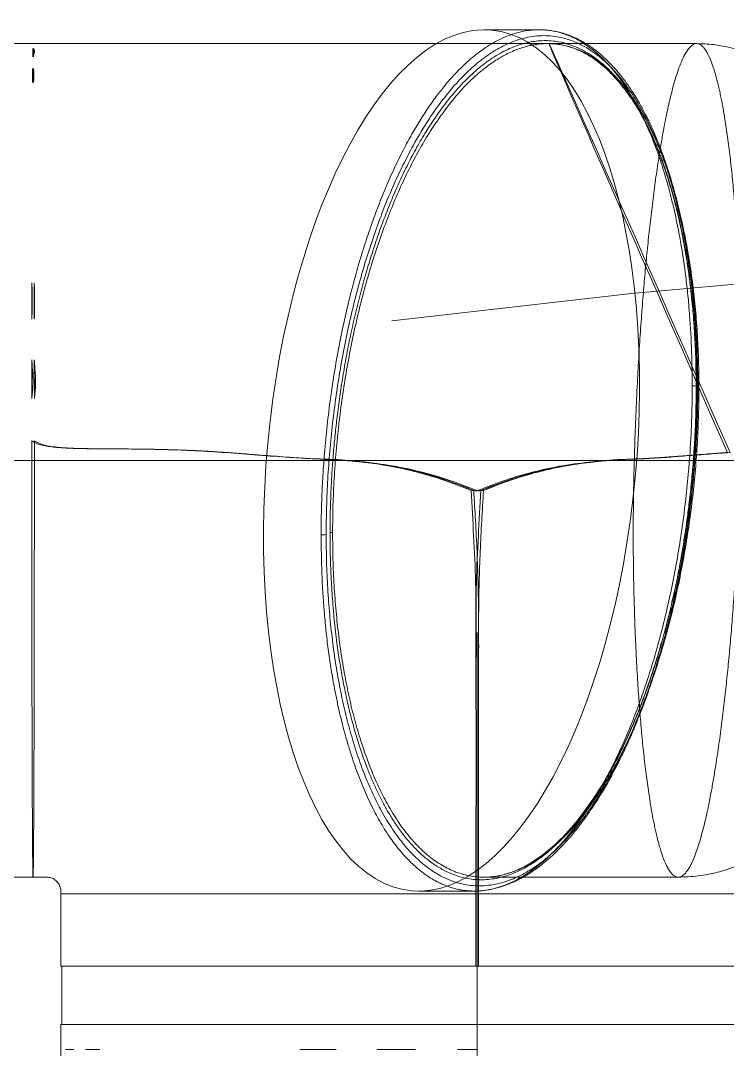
# Model space of a CAD drawing. Header units: millimetres. Extents: x 54 to 415, y 5 to 258.
# Drawn here: x 105.7 to 109.94, y 231.92 to 238.09 of the extents above; entities that cross this region are included whole.
import ezdxf

# ---------------------------------------------------------------- set-up
doc = ezdxf.new("R2010")
doc.units = ezdxf.units.MM
doc.linetypes.add('CENTERX2', pattern=[20.32, 12.7, -2.54, 2.54, -2.54])

msp = doc.modelspace()

# ---------------------------------------------------------------- linework, layer by layer
at = {"color": 7, "linetype": 'Continuous', "lineweight": 15}
for p, q in [((108.81238, 238.03773), (108.48383, 238.03773)), ((108.87194, 237.9544), (105.62504, 237.9544)), ((105.77386, 237.92577), (105.77309, 237.87582)), ((105.77699, 237.87582), (105.77622, 237.92577)), ((109.75843, 237.9544), (108.86447, 237.9544)), ((105.77238, 237.80589), (105.77173, 237.72076)), ((105.77835, 237.72076), (105.7777, 237.80586)), ((105.76795, 236.51907), (105.76766, 236.30145)), ((105.78241, 236.30145), (105.78213, 236.51907)), ((105.76743, 236.05723), (105.76729, 235.82583)), ((105.78279, 235.82583), (105.78265, 236.05723)), ((105.76721, 235.57241), (105.7672, 235.4544)), ((105.78288, 235.4544), (105.78287, 235.57241)), ((109.227, 235.4544), (109.13421, 235.44658)), ((109.13421, 235.44658), (109.13425, 235.44615)), ((108.42837, 235.27141), (108.40458, 235.2731)), ((108.44401, 235.27141), (108.42022, 235.2731)), ((108.43937, 235.27141), (108.42837, 235.27141)), ((108.46317, 235.2731), (108.43937, 235.27141)), ((108.44401, 235.27141), (108.45501, 235.27141)), ((108.45501, 235.27141), (108.47881, 235.2731)), ((105.62504, 232.9544), (105.77504, 232.9544)), ((108.48094, 232.9544), (109.64835, 232.9544)), ((105.94229, 232.8544), (105.94229, 232.42107)), ((108.09013, 232.87107), (108.42378, 232.87107)), ((108.43385, 232.8544), (108.43385, 232.42107)), ((108.44953, 232.42107), (108.44953, 232.8544)), ((105.94831, 232.42107), (105.94831, 232.07107)), ((105.94914, 232.42107), (110.93415, 232.42107)), ((105.94165, 232.07107), (105.94165, 228.82415)), ((105.94248, 232.07107), (110.94082, 232.07107)), ((105.94914, 232.07107), (110.93415, 232.07107)), ((105.97028, 231.92107), (106.02023, 231.92107)), ((106.02023, 231.92107), (105.97028, 231.92107)), ((106.09016, 231.92107), (106.17529, 231.92107)), ((106.17529, 231.92107), (106.09019, 231.92107)), ((107.37698, 231.92107), (107.5946, 231.92107)), ((107.5946, 231.92107), (107.37698, 231.92107)), ((107.83882, 231.92107), (108.07022, 231.92107)), ((108.07022, 231.92107), (107.83882, 231.92107)), ((108.32364, 231.92107), (108.44165, 231.92107)), ((108.44165, 231.92107), (108.32364, 231.92107))]:
    msp.add_line(p, q, dxfattribs=at)
at = {"color": 7, "linetype": 'CENTERX2', "lineweight": 0, "ltscale": 1.333333}
for p, q in [((100.97505, 235.4544), (111.70339, 235.4544)), ((108.44165, 234.42107), (108.44165, 224.30773))]:
    msp.add_line(p, q, dxfattribs=at)
at = {"color": 7, "linetype": 'Continuous', "lineweight": 15, "flags": 128}
for points in [[(109.7321, 235.90179), (109.74029, 235.90161), (109.74798, 235.90109), (109.75471, 235.90026), (109.76006, 235.89917), (109.7637, 235.89789), (109.76541, 235.89649), (109.76509, 235.89506), (109.76275, 235.89369)], [(109.77231, 235.88736), (109.76822, 235.88745), (109.76437, 235.88771), (109.76101, 235.88812), (109.75833, 235.88867), (109.75651, 235.88931), (109.75565, 235.89001), (109.75582, 235.89072), (109.75699, 235.89141)]]:
    msp.add_lwpolyline(points, dxfattribs=at)
at = {"color": 7, "linetype": 'CENTERX2', "lineweight": 0}
msp.add_circle((115.70831, 174.75907), 62.01667, dxfattribs=at)
at = {"color": 7, "linetype": 'Continuous', "lineweight": 15}
for centre, radius, start, end in [((107.50802, 235.10823), 0.10129, 267.760362, 285.160302), ((107.57112, 234.97083), 0.05065, 87.760362, 105.160302)]:
    msp.add_arc(centre, radius, start, end, dxfattribs=at)
msp.add_ellipse((108.28698, 235.4544), major_axis=(0.24098, 2.58128), ratio=0.4271747, dxfattribs=at)
msp.add_ellipse((109.97193, 235.4544), major_axis=(-1.1, 2.5), ratio=0.0026271, start_param=4.7301298, end_param=7.833929, dxfattribs=at)
for points, knots in [([(108.61948, 237.9987), (108.63742, 238.00534), (108.6713, 238.01788), (108.71905, 238.02916), (108.75612, 238.03474), (108.78382, 238.03701), (108.80349, 238.03777), (108.82538, 238.03775), (108.85174, 238.03641), (108.88281, 238.03273), (108.91457, 238.02668), (108.94509, 238.01868), (108.97436, 238.00897), (109.00238, 237.99773), (109.04487, 237.97781), (109.10037, 237.94469), (109.16689, 237.89213), (109.23112, 237.82863), (109.29296, 237.75378), (109.35233, 237.66698), (109.40811, 237.57021), (109.46015, 237.46349), (109.50837, 237.34681), (109.55201, 237.22245), (109.59103, 237.09083), (109.62545, 236.95235), (109.6525, 236.8209), (109.67348, 236.69869), (109.68962, 236.58714), (109.70319, 236.47345), (109.7174, 236.32309), (109.72953, 236.13356), (109.73124, 235.97894), (109.7321, 235.90179)], [0, 0, 0, 0, 0.0320716, 0.06060279, 0.08559341, 0.09866236, 0.11050168, 0.12111138, 0.13830224, 0.15841264, 0.17788116, 0.19670795, 0.21489314, 0.2324369, 0.24933942, 0.29538765, 0.33933174, 0.3811776, 0.42687187, 0.47106246, 0.51376193, 0.55825436, 0.60167348, 0.64403943, 0.68656258, 0.72837948, 0.76951614, 0.79958135, 0.82942621, 0.85906241, 0.88850187, 0.94437188, 1, 1, 1, 1]), ([(109.76553, 235.89608), (109.76522, 235.94322), (109.76464, 236.03052), (109.76026, 236.14914), (109.7549, 236.24586), (109.7492, 236.32428), (109.74335, 236.39196), (109.73649, 236.46056), (109.72814, 236.53305), (109.71846, 236.60617), (109.70845, 236.67334), (109.69792, 236.73735), (109.68133, 236.8292), (109.65665, 236.94656), (109.62237, 237.08143), (109.58473, 237.20661), (109.54267, 237.32609), (109.50405, 237.41961), (109.47231, 237.48785), (109.45163, 237.5293), (109.43279, 237.56496), (109.41307, 237.60033), (109.38977, 237.63952), (109.35835, 237.6885), (109.32048, 237.74167), (109.27655, 237.79597), (109.23591, 237.83996), (109.19811, 237.87603), (109.16573, 237.90365), (109.13656, 237.92592), (109.11044, 237.944), (109.08808, 237.95806), (109.06687, 237.97027), (109.04598, 237.98131), (109.02123, 237.99306), (108.9912, 238.00542), (108.9552, 238.01758), (108.91308, 238.02817), (108.86483, 238.03611), (108.83048, 238.03717), (108.81233, 238.03773)], [0, 0, 0, 0, 0.0385089, 0.0713115, 0.098399, 0.1197598, 0.1380159, 0.1566271, 0.1794569, 0.2019764, 0.222235, 0.2407648, 0.261363, 0.3089805, 0.3553495, 0.400152, 0.4453394, 0.4939954, 0.5168876, 0.536016, 0.5512948, 0.5678229, 0.5882124, 0.6115603, 0.6470768, 0.6806015, 0.7149813, 0.7396694, 0.7645024, 0.7854472, 0.802046, 0.8192583, 0.8318614, 0.8458886, 0.8622586, 0.8823316, 0.9061321, 0.9336714, 0.9649586, 1, 1, 1, 1]), ([(107.50406, 235.00701), (107.50431, 235.04582), (107.5048, 235.1235), (107.50849, 235.24104), (107.51433, 235.35913), (107.52364, 235.49344), (107.5376, 235.64399), (107.55759, 235.81024), (107.58231, 235.97696), (107.61191, 236.14369), (107.6465, 236.30989), (107.68238, 236.45918), (107.71829, 236.59208), (107.75315, 236.70945), (107.7908, 236.82511), (107.83193, 236.9405), (107.87684, 237.05532), (107.9258, 237.16913), (107.97735, 237.27786), (108.02075, 237.36082), (108.05448, 237.4209), (108.07846, 237.4618), (108.10318, 237.50213), (108.12863, 237.5418), (108.15483, 237.5807), (108.18176, 237.61876), (108.20849, 237.6546), (108.23514, 237.68851), (108.26183, 237.72074), (108.28965, 237.75252), (108.31861, 237.78368), (108.34871, 237.81403), (108.37995, 237.84339), (108.40843, 237.86816), (108.43862, 237.89262), (108.47237, 237.91787), (108.51546, 237.94646), (108.56522, 237.9751), (108.60067, 237.99052), (108.61948, 237.9987)], [0, 0, 0, 0, 0.0277954, 0.0556409, 0.0835475, 0.111526, 0.1508139, 0.1904606, 0.2304941, 0.2716262, 0.3134406, 0.3559633, 0.3876389, 0.4199052, 0.452771, 0.4862446, 0.52201, 0.5588278, 0.5967054, 0.6336503, 0.6494709, 0.6655901, 0.6820082, 0.6987257, 0.7157427, 0.7330596, 0.7506767, 0.7667947, 0.7834974, 0.8007849, 0.8186574, 0.8371151, 0.8561579, 0.8757862, 0.8889238, 0.9108109, 0.9366194, 0.9663492, 1, 1, 1, 1]), ([(107.53451, 235.01046), (107.535, 235.06548), (107.53597, 235.17545), (107.54349, 235.34213), (107.55542, 235.50915), (107.57209, 235.67596), (107.59336, 235.84179), (107.61918, 236.00593), (107.64938, 236.16771), (107.68387, 236.32641), (107.7225, 236.48134), (107.76507, 236.63189), (107.81144, 236.77736), (107.86476, 236.92651), (107.92559, 237.07721), (107.99446, 237.22664), (108.0673, 237.36506), (108.14376, 237.49179), (108.22331, 237.60582), (108.30546, 237.70668), (108.38977, 237.7936), (108.47561, 237.86608), (108.56257, 237.92377), (108.65729, 237.96963), (108.75931, 237.99887), (108.86753, 238.00551), (108.97366, 237.98779), (109.06987, 237.94828), (109.15598, 237.89301), (109.23233, 237.82685), (109.30506, 237.74612), (109.37379, 237.65124), (109.43448, 237.5487), (109.48766, 237.44177), (109.53388, 237.333), (109.57631, 237.21614), (109.61479, 237.09178), (109.64912, 236.96036), (109.67914, 236.82244), (109.70479, 236.6787), (109.7259, 236.52967), (109.74239, 236.37601), (109.75414, 236.21839), (109.76147, 236.05759), (109.76232, 235.94835), (109.76275, 235.89369)], [0, 0, 0, 0, 0.0199207, 0.0398142, 0.0597822, 0.0798008, 0.0998373, 0.1199912, 0.1402364, 0.1605343, 0.1809811, 0.2015442, 0.2221789, 0.2429765, 0.268086, 0.293324, 0.3187938, 0.3443464, 0.3700728, 0.3959219, 0.4218267, 0.4478783, 0.4739114, 0.500008, 0.5326141, 0.565165, 0.5976209, 0.6299272, 0.6556578, 0.681209, 0.7066787, 0.7319181, 0.7570235, 0.7778248, 0.7984595, 0.819019, 0.8394693, 0.8597673, 0.8800088, 0.9001663, 0.9202028, 0.9402178, 0.9601876, 0.9800811, 1, 1, 1, 1]), ([(107.55787, 235.01972), (107.55804, 235.05122), (107.55838, 235.11419), (107.56091, 235.20931), (107.565, 235.30687), (107.57104, 235.40887), (107.57923, 235.51513), (107.58959, 235.62338), (107.60245, 235.73594), (107.61808, 235.85247), (107.63677, 235.97256), (107.6583, 236.09383), (107.68321, 236.21819), (107.71179, 236.345), (107.74367, 236.47141), (107.77787, 236.59351), (107.81415, 236.71102), (107.85231, 236.82364), (107.8927, 236.9325), (107.93614, 237.03964), (107.98267, 237.14447), (108.03285, 237.24735), (108.08567, 237.34567), (108.14793, 237.4504), (108.21996, 237.55733), (108.30247, 237.66215), (108.38836, 237.75377), (108.47694, 237.83087), (108.56743, 237.89229), (108.65878, 237.93705), (108.75012, 237.9647), (108.84058, 237.97503), (108.92186, 237.96869), (108.99396, 237.9507), (109.05669, 237.92551), (109.11752, 237.89157), (109.17568, 237.84963), (109.23151, 237.79988), (109.28423, 237.74343), (109.33433, 237.68027), (109.37782, 237.61662), (109.41571, 237.55385), (109.44844, 237.49372), (109.47976, 237.43003), (109.50966, 237.36278), (109.54085, 237.28527), (109.57269, 237.19648), (109.60444, 237.0953), (109.63289, 236.99109), (109.65769, 236.88644), (109.67909, 236.7822), (109.69765, 236.67686), (109.71507, 236.55993), (109.73056, 236.43084), (109.74299, 236.29192), (109.75127, 236.15573), (109.75616, 236.0231), (109.75671, 235.93531), (109.75699, 235.89141)], [0, 0, 0, 0, 0.01157087, 0.02313475, 0.03471162, 0.0470733, 0.06019435, 0.07333506, 0.08652404, 0.10141296, 0.11632289, 0.13129395, 0.14723681, 0.16409679, 0.18102348, 0.19807054, 0.21461833, 0.2312007, 0.24786418, 0.26465465, 0.28259374, 0.30063262, 0.31939264, 0.33825085, 0.36424253, 0.39067686, 0.41751563, 0.44484122, 0.47235284, 0.4999979, 0.52762746, 0.55513923, 0.58248017, 0.60260935, 0.62269715, 0.64225319, 0.66175312, 0.68059444, 0.69937135, 0.71739349, 0.73534932, 0.74878324, 0.76213537, 0.77542908, 0.78868807, 0.80193619, 0.81896901, 0.83589284, 0.85276138, 0.86870391, 0.8836661, 0.89857898, 0.91348268, 0.93191375, 0.95029501, 0.96760247, 0.98379671, 1, 1, 1, 1]), ([(105.77309, 237.87582), (105.77398, 237.87967), (105.77599, 237.88828), (105.77964, 237.89912), (105.78159, 237.90919), (105.77995, 237.91792), (105.7759, 237.92313), (105.77386, 237.92577)], [0, 0, 0, 0, 0.1900261, 0.4247654, 0.5979657, 0.7969509, 1, 1, 1, 1]), ([(105.77622, 237.92577), (105.77806, 237.92358), (105.78172, 237.91925), (105.78411, 237.91188), (105.78408, 237.90429), (105.78173, 237.89546), (105.77911, 237.88619), (105.77763, 237.87894), (105.77699, 237.87582)], [0, 0, 0, 0, 0.1694947, 0.3360776, 0.5003403, 0.6437695, 0.8469728, 1, 1, 1, 1]), ([(108.67406, 237.91662), (108.6602, 237.91083), (108.63484, 237.90023), (108.60036, 237.88237), (108.56843, 237.86398), (108.53607, 237.84325), (108.50183, 237.81884), (108.46681, 237.79134), (108.42211, 237.75292), (108.36856, 237.70079), (108.30893, 237.63489), (108.27132, 237.58675), (108.25316, 237.56351)], [0, 0, 0, 0, 0.0967163, 0.176975, 0.2407754, 0.3200152, 0.4038305, 0.48162, 0.5672873, 0.7211633, 0.865399, 1, 1, 1, 1]), ([(109.09476, 237.89489), (109.08105, 237.90179), (109.05286, 237.91598), (109.0087, 237.93233), (108.96175, 237.94502), (108.91364, 237.95266), (108.86883, 237.95502), (108.82731, 237.95345), (108.79132, 237.9492), (108.75524, 237.94224), (108.71718, 237.93245), (108.68942, 237.92226), (108.67406, 237.91662)], [0, 0, 0, 0, 0.1019164, 0.209453, 0.3226124, 0.441397, 0.5536138, 0.6403665, 0.7340864, 0.8063453, 0.8928268, 1, 1, 1, 1]), ([(108.86511, 237.9544), (108.87998, 237.95397), (108.90765, 237.95318), (108.94592, 237.94759), (108.9782, 237.94045), (109.00567, 237.93223), (109.03007, 237.92333), (109.05288, 237.9137), (109.07523, 237.90297), (109.11246, 237.88289), (109.16403, 237.84888), (109.23166, 237.79116), (109.29966, 237.71762), (109.3672, 237.62662), (109.43095, 237.52139), (109.48536, 237.41225), (109.53127, 237.30355), (109.56976, 237.19828), (109.60079, 237.09978), (109.62575, 237.00991), (109.64498, 236.93322), (109.66142, 236.85979), (109.67545, 236.78961), (109.68903, 236.71605), (109.7028, 236.63183), (109.71575, 236.54006), (109.72585, 236.45527), (109.73342, 236.38045), (109.73927, 236.31357), (109.74495, 236.23634), (109.7503, 236.14107), (109.7547, 236.02365), (109.75528, 235.93705), (109.7556, 235.89021)], [0, 0, 0, 0, 0.0332119, 0.0618154, 0.0858134, 0.1052056, 0.1221588, 0.1388751, 0.155354, 0.1715953, 0.2218871, 0.2721567, 0.3292848, 0.3864337, 0.4435872, 0.5007425, 0.543436, 0.5861223, 0.6292674, 0.6561628, 0.6843102, 0.7102023, 0.7314464, 0.7553701, 0.7827062, 0.8115309, 0.8408089, 0.8598489, 0.8785045, 0.8999605, 0.9273688, 0.960718, 1, 1, 1, 1]), ([(109.70203, 232.99218), (109.69472, 232.98315), (109.68062, 232.96574), (109.66041, 232.95481), (109.64188, 232.95353), (109.62563, 232.9603), (109.61153, 232.972), (109.60207, 232.98326), (109.59613, 232.99164), (109.59327, 232.99591), (109.59049, 233.00029), (109.58781, 233.00475), (109.58522, 233.00927), (109.57577, 233.02652), (109.55998, 233.0618), (109.53868, 233.12539), (109.52276, 233.1852), (109.51156, 233.23353), (109.5045, 233.26622), (109.49769, 233.29999), (109.49113, 233.33474), (109.48481, 233.37036), (109.47508, 233.42867), (109.46244, 233.51358), (109.44765, 233.63039), (109.43428, 233.75412), (109.42233, 233.88375), (109.41178, 234.01825), (109.40206, 234.16558), (109.39348, 234.3258), (109.38641, 234.49851), (109.38138, 234.67257), (109.37839, 234.84668), (109.37743, 235.02108), (109.37858, 235.19765), (109.38177, 235.37844), (109.387, 235.56401), (109.39426, 235.75333), (109.40303, 235.93424), (109.41293, 236.10552), (109.42364, 236.26645), (109.4334, 236.39536), (109.44147, 236.49313), (109.44735, 236.56076), (109.45349, 236.62789), (109.45989, 236.69444), (109.46654, 236.76031), (109.47346, 236.82543), (109.48335, 236.91412), (109.49682, 237.02574), (109.51448, 237.15766), (109.53143, 237.27112), (109.54722, 237.36704), (109.55787, 237.42658), (109.56526, 237.46567), (109.56915, 237.48578), (109.5731, 237.50564), (109.57709, 237.52525), (109.58112, 237.54458), (109.58772, 237.57536), (109.5975, 237.61849), (109.61107, 237.67333), (109.62639, 237.7292), (109.64348, 237.78419), (109.66233, 237.83583), (109.68292, 237.88258), (109.69729, 237.90499), (109.70475, 237.91662)], [0, 0, 0, 0, 0.0225985, 0.0435568, 0.062875, 0.0805528, 0.0947526, 0.107682, 0.1108584, 0.1139477, 0.1169499, 0.1198649, 0.1226927, 0.1254333, 0.1509364, 0.1754598, 0.1990037, 0.2079868, 0.2168187, 0.2254996, 0.2340293, 0.242408, 0.2506356, 0.2735875, 0.2961409, 0.3182967, 0.340056, 0.3614199, 0.3823895, 0.4070325, 0.4311119, 0.4546302, 0.47759, 0.4999941, 0.522396, 0.5453541, 0.5688712, 0.5929498, 0.6175926, 0.6385624, 0.6599268, 0.6816869, 0.6911357, 0.7006575, 0.7102523, 0.7199204, 0.7296617, 0.7394763, 0.7493643, 0.7705972, 0.7928104, 0.8160043, 0.8318517, 0.8481268, 0.8524605, 0.8568235, 0.8612159, 0.8656376, 0.8700886, 0.8745691, 0.8873613, 0.9018625, 0.9180726, 0.9359916, 0.9556192, 0.9769554, 1, 1, 1, 1]), ([(109.64904, 232.95455), (109.68872, 232.956), (109.76731, 232.95887), (109.87906, 232.98087), (109.97803, 233.01189), (110.05991, 233.04745), (110.12467, 233.08261), (110.1742, 233.11426), (110.21466, 233.1434), (110.26617, 233.18457), (110.33255, 233.24739), (110.40772, 233.33875), (110.47373, 233.44625), (110.51587, 233.5442), (110.53966, 233.62176), (110.55185, 233.67342), (110.55959, 233.71696), (110.5636, 233.74824), (110.56564, 233.7683), (110.56666, 233.7805), (110.56781, 233.79686), (110.56872, 233.81559), (110.56941, 233.8374), (110.5699, 233.86247), (110.57027, 233.89126), (110.57063, 233.92813), (110.57098, 233.97152), (110.57134, 234.02613), (110.5717, 234.09369), (110.57207, 234.17593), (110.57239, 234.26579), (110.57265, 234.36312), (110.57283, 234.47035), (110.57286, 234.58666), (110.57268, 234.70728), (110.57251, 234.82794), (110.57241, 234.94159), (110.57243, 235.04619), (110.57261, 235.14276), (110.57292, 235.24689), (110.57313, 235.36565), (110.5733, 235.50477), (110.57338, 235.6548), (110.57338, 235.81574), (110.5733, 235.98498), (110.57314, 236.15701), (110.57291, 236.32573), (110.57262, 236.4869), (110.5723, 236.6253), (110.57196, 236.74197), (110.57163, 236.83892), (110.57126, 236.9262), (110.57084, 237.00883), (110.57024, 237.08324), (110.56936, 237.14546), (110.56833, 237.18825), (110.56692, 237.22004), (110.5659, 237.23726), (110.56415, 237.25567), (110.56204, 237.27316), (110.55876, 237.29507), (110.55383, 237.32183), (110.54686, 237.35266), (110.53847, 237.38336), (110.52972, 237.41087), (110.52034, 237.43721), (110.50817, 237.4679), (110.49045, 237.50693), (110.46654, 237.552), (110.42623, 237.61648), (110.36549, 237.69333), (110.29008, 237.76412), (110.22298, 237.81362), (110.17208, 237.84516), (110.13152, 237.86668), (110.1011, 237.88101), (110.077, 237.89143), (110.04967, 237.90228), (110.00699, 237.9173), (109.94265, 237.93512), (109.85648, 237.95087), (109.79287, 237.95308), (109.75932, 237.95425)], [0, 0, 0, 0, 0.0161587, 0.0320039, 0.0460202, 0.0580238, 0.0679008, 0.0755912, 0.0815641, 0.0878452, 0.1019366, 0.1179265, 0.1347675, 0.1515989, 0.1596213, 0.1665409, 0.1723701, 0.1769313, 0.1789235, 0.1818932, 0.185309, 0.1933723, 0.203559, 0.2158778, 0.2302218, 0.2448523, 0.2590739, 0.2728944, 0.2916073, 0.3096243, 0.3272077, 0.3452931, 0.3640154, 0.3834441, 0.4029916, 0.4208349, 0.4369031, 0.4512163, 0.4637786, 0.4755729, 0.4923806, 0.5105075, 0.530042, 0.5511192, 0.5738893, 0.59768, 0.6217625, 0.6461929, 0.6709585, 0.6897672, 0.7087944, 0.7280278, 0.7472003, 0.7710047, 0.7925408, 0.8116684, 0.8243549, 0.8355523, 0.8403643, 0.8446509, 0.8486146, 0.8525302, 0.8567118, 0.8611986, 0.864962, 0.8680458, 0.8721801, 0.8779028, 0.8852767, 0.8931575, 0.9089851, 0.9247158, 0.9341279, 0.942076, 0.94855, 0.952442, 0.9555141, 0.959047, 0.9642784, 0.9738333, 0.9861973, 1, 1, 1, 1]), ([(109.70475, 237.91662), (109.71206, 237.92565), (109.72616, 237.94306), (109.74637, 237.95399), (109.7649, 237.95527), (109.78115, 237.94851), (109.79525, 237.9368), (109.80471, 237.92554), (109.81065, 237.91717), (109.81351, 237.91289), (109.81629, 237.90851), (109.81897, 237.90405), (109.82156, 237.89953), (109.83101, 237.88228), (109.8468, 237.84701), (109.8681, 237.78341), (109.88402, 237.7236), (109.89522, 237.67527), (109.90228, 237.64258), (109.90909, 237.60881), (109.91565, 237.57406), (109.92197, 237.53844), (109.9317, 237.48013), (109.94434, 237.39522), (109.95912, 237.27842), (109.97249, 237.15468), (109.98445, 237.02505), (109.995, 236.89055), (110.00472, 236.74322), (110.0133, 236.583), (110.02037, 236.41029), (110.0254, 236.23623), (110.02839, 236.06212), (110.02935, 235.88773), (110.0282, 235.71115), (110.02501, 235.53036), (110.01978, 235.34479), (110.01252, 235.15547), (110.00375, 234.97456), (109.99385, 234.80328), (109.98314, 234.64236), (109.97338, 234.51344), (109.96531, 234.41567), (109.95943, 234.34804), (109.95329, 234.28091), (109.94689, 234.21437), (109.94024, 234.14849), (109.93332, 234.08337), (109.92343, 233.99468), (109.90996, 233.88306), (109.8923, 233.75114), (109.87535, 233.63768), (109.85956, 233.54176), (109.84891, 233.48223), (109.84152, 233.44313), (109.83763, 233.42302), (109.83368, 233.40316), (109.82969, 233.38355), (109.82565, 233.36422), (109.81905, 233.33344), (109.80928, 233.29032), (109.79571, 233.23548), (109.78038, 233.1796), (109.7633, 233.12461), (109.74445, 233.07298), (109.72386, 233.02622), (109.70949, 233.00381), (109.70203, 232.99218)], [0, 0, 0, 0, 0.0225985, 0.0435569, 0.062875, 0.0805528, 0.0947526, 0.107682, 0.1108584, 0.1139478, 0.1169499, 0.1198649, 0.1226927, 0.1254333, 0.1509364, 0.1754598, 0.1990037, 0.2079868, 0.2168187, 0.2254996, 0.2340293, 0.242408, 0.2506356, 0.2735875, 0.2961409, 0.3182967, 0.340056, 0.3614199, 0.3823895, 0.4070325, 0.4311119, 0.4546302, 0.47759, 0.4999941, 0.522396, 0.5453541, 0.5688712, 0.5929498, 0.6175926, 0.6385624, 0.6599268, 0.6816869, 0.6911357, 0.7006575, 0.7102523, 0.7199204, 0.7296617, 0.7394763, 0.7493643, 0.7705972, 0.7928104, 0.8160043, 0.8318517, 0.8481268, 0.8524605, 0.8568235, 0.8612159, 0.8656376, 0.8700886, 0.8745691, 0.8873613, 0.9018626, 0.9180727, 0.9359916, 0.9556192, 0.9769554, 1, 1, 1, 1]), ([(109.45121, 237.5016), (109.43088, 237.53715), (109.38944, 237.60965), (109.32203, 237.70149), (109.25065, 237.78057), (109.1751, 237.84699), (109.12202, 237.87864), (109.09476, 237.89489)], [0, 0, 0, 0, 0.1927024, 0.3930554, 0.5914086, 0.7902029, 1, 1, 1, 1]), ([(105.77173, 237.72076), (105.77222, 237.72852), (105.77319, 237.74404), (105.77418, 237.76474), (105.77368, 237.7856), (105.77285, 237.79848), (105.77238, 237.80589)], [0, 0, 0, 0, 0.25049843, 0.50053747, 0.71261716, 1, 1, 1, 1]), ([(105.7777, 237.80586), (105.77813, 237.80074), (105.77891, 237.79135), (105.77967, 237.77782), (105.78007, 237.76371), (105.77954, 237.74538), (105.77879, 237.72991), (105.77835, 237.72076)], [0, 0, 0, 0, 0.1997356, 0.3662205, 0.4994672, 0.7040135, 1, 1, 1, 1]), ([(108.25316, 237.56351), (108.23029, 237.53213), (108.18555, 237.47073), (108.12218, 237.36885), (108.06129, 237.2602), (108.00309, 237.14359), (107.94727, 237.01962), (107.91299, 236.93227), (107.89613, 236.88931)], [0, 0, 0, 0, 0.1755891, 0.3435394, 0.5038742, 0.6745795, 0.8399399, 1, 1, 1, 1]), ([(109.68913, 236.79665), (109.67966, 236.84163), (109.66057, 236.93234), (109.62648, 237.0609), (109.58871, 237.18277), (109.54687, 237.29696), (109.50149, 237.40429), (109.4681, 237.46891), (109.45121, 237.5016)], [0, 0, 0, 0, 0.1625308, 0.3277845, 0.49586, 0.6599298, 0.8279524, 1, 1, 1, 1]), ([(107.89613, 236.88931), (107.87919, 236.8433), (107.84572, 236.75234), (107.80019, 236.60922), (107.75821, 236.46204), (107.72029, 236.31035), (107.68605, 236.1549), (107.66684, 236.04911), (107.65732, 235.99665)], [0, 0, 0, 0, 0.1720422, 0.3400648, 0.50414, 0.6722081, 0.8374619, 1, 1, 1, 1]), ([(109.77231, 235.88736), (109.77189, 235.94079), (109.77104, 236.04781), (109.7638, 236.20545), (109.75227, 236.3598), (109.73594, 236.51012), (109.71539, 236.65663), (109.69791, 236.74982), (109.68913, 236.79665)], [0, 0, 0, 0, 0.165523, 0.3315433, 0.4981979, 0.6637894, 0.8310153, 1, 1, 1, 1]), ([(105.76766, 236.30145), (105.76817, 236.31603), (105.76911, 236.34288), (105.76998, 236.3794), (105.77034, 236.41567), (105.76948, 236.46167), (105.76853, 236.4974), (105.76795, 236.51907)], [0, 0, 0, 0, 0.1977651, 0.3641393, 0.4991444, 0.6962288, 1, 1, 1, 1]), ([(105.78213, 236.51907), (105.78268, 236.50119), (105.78376, 236.46549), (105.78495, 236.4138), (105.78427, 236.35922), (105.78309, 236.32244), (105.78241, 236.30145)], [0, 0, 0, 0, 0.25075413, 0.50086173, 0.7150975, 1, 1, 1, 1]), ([(105.76729, 235.82583), (105.76882, 235.83749), (105.77182, 235.86033), (105.77433, 235.894), (105.77525, 235.92538), (105.77437, 235.95706), (105.77208, 235.99157), (105.76949, 236.02567), (105.76802, 236.04823), (105.76743, 236.05723)], [0, 0, 0, 0, 0.1508086, 0.2954132, 0.4341295, 0.5554576, 0.7049252, 0.8822476, 1, 1, 1, 1]), ([(105.78265, 236.05723), (105.78339, 236.04624), (105.7852, 236.0194), (105.78818, 235.98112), (105.79055, 235.94148), (105.79034, 235.90476), (105.78793, 235.86586), (105.78453, 235.83939), (105.78279, 235.82583)], [0, 0, 0, 0, 0.143766, 0.3509981, 0.4986182, 0.6576933, 0.8246479, 1, 1, 1, 1]), ([(107.65732, 235.99665), (107.64848, 235.94288), (107.6309, 235.83588), (107.61017, 235.67312), (107.59367, 235.50988), (107.58196, 235.34638), (107.57455, 235.18297), (107.57358, 235.07523), (107.5731, 235.02144)], [0, 0, 0, 0, 0.1689765, 0.3362025, 0.5018021, 0.6684516, 0.8344719, 1, 1, 1, 1]), ([(109.76275, 235.89369), (109.76226, 235.83867), (109.76129, 235.7287), (109.75378, 235.56202), (109.74185, 235.395), (109.72518, 235.2282), (109.7039, 235.06237), (109.67808, 234.89822), (109.64789, 234.73644), (109.6134, 234.57774), (109.57476, 234.42281), (109.53219, 234.27226), (109.48582, 234.12679), (109.43251, 233.97765), (109.37168, 233.82694), (109.30281, 233.67751), (109.22996, 233.53909), (109.1535, 233.41236), (109.07395, 233.29833), (108.9918, 233.19747), (108.9075, 233.11055), (108.82165, 233.03807), (108.73469, 232.98038), (108.63997, 232.93452), (108.53795, 232.90528), (108.42973, 232.89864), (108.3236, 232.91636), (108.2274, 232.95587), (108.14128, 233.01114), (108.06493, 233.0773), (107.9922, 233.15803), (107.92347, 233.25291), (107.86278, 233.35545), (107.80961, 233.46238), (107.76338, 233.57115), (107.72096, 233.68801), (107.68248, 233.81237), (107.64815, 233.94379), (107.61812, 234.08171), (107.59247, 234.22545), (107.57137, 234.37448), (107.55488, 234.52814), (107.54313, 234.68576), (107.53579, 234.84656), (107.53494, 234.9558), (107.53451, 235.01046)], [0, 0, 0, 0, 0.0199207, 0.0398142, 0.0597822, 0.0798008, 0.0998373, 0.1199912, 0.1402364, 0.1605343, 0.1809811, 0.2015442, 0.2221789, 0.2429765, 0.268086, 0.293324, 0.3187938, 0.3443464, 0.3700728, 0.3959219, 0.4218267, 0.4478783, 0.4739114, 0.500008, 0.5326141, 0.565165, 0.5976209, 0.6299272, 0.6556578, 0.681209, 0.7066787, 0.7319181, 0.7570235, 0.7778248, 0.7984595, 0.819019, 0.8394693, 0.8597673, 0.8800088, 0.9001663, 0.9202028, 0.9402178, 0.9601876, 0.9800811, 1, 1, 1, 1]), ([(109.75699, 235.89141), (109.75682, 235.85991), (109.75648, 235.79694), (109.75395, 235.70181), (109.74986, 235.60426), (109.74382, 235.50226), (109.73563, 235.396), (109.72527, 235.28775), (109.71241, 235.17519), (109.69678, 235.05865), (109.67809, 234.93857), (109.65656, 234.8173), (109.63164, 234.69293), (109.60307, 234.56613), (109.57119, 234.43971), (109.53699, 234.31761), (109.50071, 234.2001), (109.46255, 234.08749), (109.42216, 233.97863), (109.37872, 233.87149), (109.33219, 233.76666), (109.28201, 233.66378), (109.22919, 233.56546), (109.16693, 233.46073), (109.0949, 233.3538), (109.01239, 233.24898), (108.9265, 233.15736), (108.83792, 233.08026), (108.74742, 233.01884), (108.65608, 232.97407), (108.56474, 232.94643), (108.47428, 232.9361), (108.393, 232.94243), (108.3209, 232.96043), (108.25817, 232.98562), (108.19734, 233.01955), (108.13918, 233.06149), (108.08335, 233.11124), (108.03063, 233.1677), (107.98053, 233.23085), (107.93704, 233.29451), (107.89915, 233.35728), (107.86642, 233.41741), (107.8351, 233.4811), (107.8052, 233.54834), (107.77401, 233.62586), (107.74217, 233.71465), (107.71042, 233.81583), (107.68197, 233.92004), (107.65717, 234.02468), (107.63577, 234.12893), (107.61721, 234.23427), (107.59979, 234.3512), (107.5843, 234.48029), (107.57186, 234.6192), (107.56359, 234.7554), (107.5587, 234.88802), (107.55815, 234.97581), (107.55787, 235.01972)], [0, 0, 0, 0, 0.0115709, 0.0231348, 0.0347116, 0.0470733, 0.0601943, 0.0733351, 0.086524, 0.101413, 0.1163229, 0.131294, 0.1472368, 0.1640968, 0.1810235, 0.1980705, 0.2146183, 0.2312007, 0.2478642, 0.2646547, 0.2825937, 0.3006326, 0.3193926, 0.3382509, 0.3642425, 0.3906769, 0.4175156, 0.4448412, 0.4723528, 0.4999979, 0.5276275, 0.5551392, 0.5824802, 0.6026094, 0.6226972, 0.6422532, 0.6617531, 0.6805944, 0.6993713, 0.7173935, 0.7353493, 0.7487832, 0.7621354, 0.7754291, 0.7886881, 0.8019362, 0.818969, 0.8358928, 0.8527614, 0.8687039, 0.8836661, 0.898579, 0.9134827, 0.9319137, 0.950295, 0.9676025, 0.9837967, 1, 1, 1, 1]), ([(108.4241, 232.87107), (108.44882, 232.8722), (108.49589, 232.87436), (108.56028, 232.88814), (108.62221, 232.90805), (108.68453, 232.93572), (108.74781, 232.97135), (108.81179, 233.01545), (108.87422, 233.0667), (108.93297, 233.12244), (108.98684, 233.18015), (109.03608, 233.23876), (109.07962, 233.29557), (109.12076, 233.3535), (109.16245, 233.4166), (109.20773, 233.4908), (109.25957, 233.58329), (109.3157, 233.69394), (109.37396, 233.82225), (109.42759, 233.95433), (109.47476, 234.08381), (109.51455, 234.20444), (109.54789, 234.31517), (109.57296, 234.40589), (109.59249, 234.4814), (109.60846, 234.54645), (109.62482, 234.61704), (109.64173, 234.6949), (109.65971, 234.78414), (109.67896, 234.88905), (109.69905, 235.01235), (109.71887, 235.15427), (109.7354, 235.29948), (109.74835, 235.44478), (109.75768, 235.58711), (109.76418, 235.73906), (109.76507, 235.84267), (109.76553, 235.89608)], [0, 0, 0, 0, 0.0361043, 0.0687681, 0.1004664, 0.1318948, 0.1643195, 0.1981028, 0.2315539, 0.2626935, 0.2920054, 0.3190119, 0.3438659, 0.3650275, 0.3891083, 0.4160769, 0.445087, 0.4831364, 0.521512, 0.55962, 0.5942662, 0.6250163, 0.6522149, 0.6765467, 0.6906777, 0.7059016, 0.7222114, 0.7395998, 0.759183, 0.7825031, 0.8095448, 0.8402906, 0.8747115, 0.9029268, 0.9332102, 0.9655671, 1, 1, 1, 1]), ([(109.7556, 235.89021), (109.75531, 235.84866), (109.75477, 235.77114), (109.75114, 235.6624), (109.74661, 235.57035), (109.74176, 235.49459), (109.73541, 235.41055), (109.72632, 235.3103), (109.71383, 235.1983), (109.70016, 235.0935), (109.68641, 234.99956), (109.67247, 234.91218), (109.65858, 234.83386), (109.64409, 234.75991), (109.62494, 234.66777), (109.59952, 234.55635), (109.56771, 234.43158), (109.53386, 234.31182), (109.49414, 234.18418), (109.4475, 234.04944), (109.39322, 233.91004), (109.332, 233.77006), (109.26352, 233.63189), (109.18754, 233.49865), (109.10864, 233.37898), (109.02736, 233.27327), (108.94879, 233.1872), (108.87374, 233.11814), (108.80272, 233.06387), (108.74338, 233.02758), (108.6963, 233.00404), (108.66162, 232.98919), (108.6247, 232.97607), (108.5964, 232.96839), (108.57949, 232.96483), (108.57596, 232.96409)], [0, 0, 0, 0, 0.0290488, 0.0542015, 0.0754538, 0.0927992, 0.1066283, 0.1336392, 0.1623114, 0.1846522, 0.2072128, 0.2288928, 0.2472673, 0.2637519, 0.2826372, 0.3150439, 0.34719, 0.3784753, 0.4096998, 0.4513249, 0.4929439, 0.5345717, 0.5845132, 0.6344532, 0.6843906, 0.7343177, 0.7842404, 0.825837, 0.867422, 0.9089761, 0.9294323, 0.9494827, 0.9694637, 0.9936418, 1, 1, 1, 1]), ([(109.7321, 235.90179), (109.73185, 235.86298), (109.73136, 235.7853), (109.72767, 235.66776), (109.72183, 235.54967), (109.71252, 235.41536), (109.69856, 235.26481), (109.67857, 235.09857), (109.65385, 234.93184), (109.62425, 234.76511), (109.58966, 234.59891), (109.55378, 234.44962), (109.51787, 234.31672), (109.48301, 234.19935), (109.44536, 234.08369), (109.40423, 233.96831), (109.35932, 233.85348), (109.31036, 233.73967), (109.25881, 233.63094), (109.21541, 233.54798), (109.18168, 233.4879), (109.1577, 233.447), (109.13298, 233.40667), (109.10753, 233.36701), (109.08133, 233.3281), (109.0544, 233.29004), (109.02767, 233.2542), (109.00102, 233.22029), (108.97433, 233.18806), (108.94651, 233.15628), (108.91755, 233.12512), (108.88745, 233.09477), (108.85621, 233.06541), (108.82773, 233.04064), (108.79754, 233.01618), (108.76379, 232.99093), (108.7207, 232.96234), (108.67094, 232.9337), (108.63549, 232.91829), (108.61668, 232.9101)], [0, 0, 0, 0, 0.0277954, 0.0556409, 0.0835475, 0.111526, 0.1508139, 0.1904606, 0.2304941, 0.2716262, 0.3134406, 0.3559633, 0.3876389, 0.4199052, 0.452771, 0.4862446, 0.52201, 0.5588278, 0.5967054, 0.6336503, 0.6494709, 0.6655901, 0.6820082, 0.6987257, 0.7157427, 0.7330596, 0.7506767, 0.7667947, 0.7834974, 0.8007849, 0.8186574, 0.8371151, 0.8561579, 0.8757862, 0.8889238, 0.9108109, 0.9366194, 0.9663492, 1, 1, 1, 1]), ([(109.68809, 234.91215), (109.69693, 234.96592), (109.71451, 235.07292), (109.73524, 235.23568), (109.75174, 235.39892), (109.76345, 235.56243), (109.77086, 235.72583), (109.77183, 235.83357), (109.77231, 235.88736)], [0, 0, 0, 0, 0.16897654, 0.33620251, 0.50180206, 0.66845162, 0.83447185, 1, 1, 1, 1]), ([(107.64019, 235.4544), (107.57709, 235.45753), (107.45392, 235.46363), (107.26596, 235.47483), (107.07816, 235.49018), (106.88827, 235.50476), (106.73768, 235.51311), (106.62417, 235.51749), (106.54583, 235.51978), (106.47283, 235.52132), (106.3998, 235.52225), (106.32135, 235.52293), (106.24437, 235.52337), (106.17878, 235.52375), (106.13062, 235.52415), (106.0847, 235.52477), (106.03952, 235.52575), (105.99561, 235.52724), (105.9552, 235.52925), (105.91613, 235.53215), (105.88365, 235.53575), (105.85751, 235.53972), (105.83824, 235.54341), (105.81573, 235.54896), (105.79115, 235.55676), (105.77464, 235.56755), (105.76721, 235.57241)], [0, 0, 0, 0, 0.1006983, 0.1965556, 0.3000705, 0.4010047, 0.5001025, 0.5404166, 0.5820535, 0.6250165, 0.6567805, 0.6984579, 0.7500492, 0.7794855, 0.8029945, 0.8268025, 0.8526842, 0.8750075, 0.8968386, 0.9171625, 0.9374359, 0.9488966, 0.9593069, 0.9686872, 0.9858903, 1, 1, 1, 1]), ([(105.78287, 235.57241), (105.78754, 235.56914), (105.79754, 235.56215), (105.81557, 235.55428), (105.85984, 235.54002), (105.93214, 235.53123), (106.03046, 235.52605), (106.12825, 235.5242), (106.23444, 235.52348), (106.33251, 235.52298), (106.41871, 235.52222), (106.49084, 235.52127), (106.5632, 235.51973), (106.64075, 235.51745), (106.71547, 235.51457), (106.78881, 235.51104), (106.86226, 235.50684), (106.92855, 235.50253), (106.98705, 235.49827), (107.04222, 235.49404), (107.10776, 235.48896), (107.17989, 235.48328), (107.25718, 235.47727), (107.33011, 235.47201), (107.40313, 235.46726), (107.45785, 235.46445), (107.49883, 235.46268), (107.52522, 235.46164), (107.55162, 235.46071), (107.57658, 235.45992), (107.5997, 235.45935), (107.62567, 235.45708), (107.6442, 235.45543), (107.65584, 235.4544)], [0, 0, 0, 0, 0.00906662, 0.01940698, 0.03119644, 0.08314466, 0.1345425, 0.18835197, 0.2389501, 0.30382031, 0.34465571, 0.37634325, 0.41879329, 0.46001069, 0.49999865, 0.53796272, 0.57704418, 0.6172459, 0.64384459, 0.67051901, 0.70544415, 0.74862006, 0.78582936, 0.82900532, 0.86516351, 0.90244815, 0.91634283, 0.93053971, 0.94453162, 0.95844828, 0.97035046, 0.98136924, 1, 1, 1, 1]), ([(107.64019, 235.4544), (107.64028, 235.45439), (107.64045, 235.45438), (107.64062, 235.45436), (107.6407, 235.45435)], [0, 0, 0, 0, 0.500014, 1, 1, 1, 1]), ([(107.6407, 235.45435), (107.6459, 235.4539), (107.6601, 235.45266), (107.6835, 235.45074), (107.70923, 235.44859), (107.72594, 235.44705), (107.73347, 235.44636)], [0, 0, 0, 0, 0.1680177, 0.4594219, 0.7563244, 1, 1, 1, 1]), ([(107.65638, 235.45435), (107.65629, 235.45436), (107.65611, 235.45438), (107.65593, 235.45439), (107.65584, 235.4544)], [0, 0, 0, 0, 0.4999851, 1, 1, 1, 1]), ([(107.74915, 235.44636), (107.73242, 235.44785), (107.70672, 235.45014), (107.67579, 235.45265), (107.6616, 235.4539), (107.65638, 235.45435)], [0, 0, 0, 0, 0.54110017, 0.83132517, 1, 1, 1, 1]), ([(108.42837, 235.27141), (108.35414, 235.29996), (108.20462, 235.35747), (107.97148, 235.41656), (107.81245, 235.43647), (107.73347, 235.44636)], [0, 0, 0, 0, 0.33172786, 0.66813012, 1, 1, 1, 1]), ([(107.73347, 235.44636), (107.76088, 235.44321), (107.81854, 235.43658), (107.90431, 235.42305), (107.99104, 235.40577), (108.1035, 235.3788), (108.24292, 235.33781), (108.35053, 235.29473), (108.40458, 235.2731)], [0, 0, 0, 0, 0.1189687, 0.250282, 0.3742966, 0.5002526, 0.7490056, 1, 1, 1, 1]), ([(107.74915, 235.44636), (107.80877, 235.43946), (107.92796, 235.42567), (108.10414, 235.38688), (108.27715, 235.33735), (108.38861, 235.2933), (108.44401, 235.27141)], [0, 0, 0, 0, 0.25020945, 0.50016788, 0.75158767, 1, 1, 1, 1]), ([(108.42022, 235.2731), (108.36619, 235.29473), (108.25862, 235.33779), (108.10998, 235.38154), (107.97772, 235.41236), (107.86347, 235.433), (107.78681, 235.44196), (107.74915, 235.44636)], [0, 0, 0, 0, 0.2509349, 0.4996492, 0.6672009, 0.8365384, 1, 1, 1, 1]), ([(109.13421, 235.44658), (109.07465, 235.4396), (108.95548, 235.42562), (108.77928, 235.3869), (108.60623, 235.33734), (108.49477, 235.2933), (108.43937, 235.27141)], [0, 0, 0, 0, 0.2500242, 0.500187, 0.751597, 1, 1, 1, 1]), ([(108.45501, 235.27141), (108.52925, 235.29996), (108.67876, 235.35747), (108.91191, 235.41656), (109.07094, 235.43647), (109.14991, 235.44636)], [0, 0, 0, 0, 0.3317283, 0.6681306, 1, 1, 1, 1]), ([(109.13425, 235.44615), (109.0572, 235.43602), (108.90325, 235.41577), (108.67815, 235.35717), (108.53456, 235.30101), (108.46317, 235.2731)], [0, 0, 0, 0, 0.3350432, 0.6694119, 1, 1, 1, 1]), ([(108.47881, 235.2731), (108.52141, 235.29041), (108.59971, 235.32224), (108.70962, 235.35802), (108.79056, 235.38081), (108.84884, 235.39536), (108.89133, 235.40512), (108.934, 235.41407), (108.98306, 235.42337), (109.03446, 235.43186), (109.08399, 235.43879), (109.12111, 235.4433), (109.14171, 235.44549), (109.14991, 235.44636)], [0, 0, 0, 0, 0.1982502, 0.3644323, 0.4981128, 0.5607915, 0.6234463, 0.6860974, 0.7487658, 0.8387683, 0.910677, 0.964438, 1, 1, 1, 1]), ([(109.13425, 235.44615), (109.16202, 235.44859), (109.21587, 235.45332), (109.29676, 235.46052), (109.37716, 235.4619), (109.45816, 235.46608), (109.53053, 235.47037), (109.59831, 235.47523), (109.66571, 235.4803), (109.74386, 235.48644), (109.82206, 235.49259), (109.88945, 235.49775), (109.92763, 235.50051), (109.94331, 235.50164)], [0, 0, 0, 0, 0.1031012, 0.1999687, 0.3002699, 0.4003905, 0.4999597, 0.5684443, 0.6517212, 0.7499848, 0.8584084, 0.9418491, 1, 1, 1, 1]), ([(109.14991, 235.44636), (109.16143, 235.44747), (109.19232, 235.45043), (109.22327, 235.45283), (109.24268, 235.45434)], [0, 0, 0, 0, 0.3726892, 1, 1, 1, 1]), ([(109.94331, 235.50164), (109.92885, 235.50061), (109.89556, 235.49824), (109.83911, 235.49392), (109.77442, 235.48886), (109.70894, 235.48368), (109.64983, 235.47913), (109.59434, 235.47496), (109.5431, 235.47133), (109.49394, 235.4682), (109.44986, 235.4657), (109.40661, 235.46358), (109.36257, 235.46177), (109.31751, 235.46024), (109.27193, 235.45882), (109.24197, 235.45587), (109.227, 235.4544)], [0, 0, 0, 0, 0.0605787, 0.1394394, 0.2365828, 0.3317056, 0.4139358, 0.4842892, 0.564201, 0.6286021, 0.6901056, 0.7487147, 0.809527, 0.8742567, 0.937146, 1, 1, 1, 1]), ([(109.24268, 235.45434), (109.24278, 235.45435), (109.24298, 235.45437), (109.24318, 235.45439), (109.24328, 235.4544)], [0, 0, 0, 0, 0.4999838, 1, 1, 1, 1]), ([(109.24328, 235.4544), (109.26402, 235.45627), (109.30829, 235.46027), (109.37465, 235.4613), (109.44157, 235.46448), (109.50796, 235.46807), (109.57176, 235.47222), (109.63392, 235.47672), (109.69776, 235.4816), (109.76502, 235.48687), (109.83353, 235.49226), (109.89752, 235.49714), (109.93878, 235.50016), (109.95899, 235.50164)], [0, 0, 0, 0, 0.0870678, 0.1858027, 0.2774271, 0.3672482, 0.4638506, 0.5448149, 0.6278933, 0.7315982, 0.8269843, 0.9152671, 1, 1, 1, 1]), ([(108.40458, 235.2731), (108.40972, 235.18279), (108.4202, 234.99876), (108.43396, 234.71885), (108.43353, 234.43335), (108.43375, 234.24182), (108.43385, 234.14607)], [0, 0, 0, 0, 0.2406819, 0.4904894, 0.7452646, 1, 1, 1, 1]), ([(108.44953, 234.14607), (108.44996, 234.27387), (108.45082, 234.52839), (108.44264, 234.90431), (108.42758, 235.15194), (108.42022, 235.2731)], [0, 0, 0, 0, 0.3399995, 0.6770637, 1, 1, 1, 1]), ([(108.46317, 235.2731), (108.45801, 235.18279), (108.4475, 234.99876), (108.43375, 234.71885), (108.43417, 234.43335), (108.43396, 234.24182), (108.43385, 234.14607)], [0, 0, 0, 0, 0.2406822, 0.4904895, 0.7452646, 1, 1, 1, 1]), ([(108.44953, 234.14607), (108.4491, 234.27387), (108.44825, 234.52839), (108.45643, 234.90431), (108.47146, 235.15194), (108.47881, 235.2731)], [0, 0, 0, 0, 0.3399995, 0.6770637, 1, 1, 1, 1]), ([(107.5731, 235.02144), (107.57352, 234.96801), (107.57437, 234.86099), (107.58161, 234.70335), (107.59314, 234.549), (107.60947, 234.39868), (107.63003, 234.25218), (107.6475, 234.15899), (107.65628, 234.11215)], [0, 0, 0, 0, 0.165523, 0.3315433, 0.4981979, 0.6637894, 0.8310153, 1, 1, 1, 1]), ([(108.61668, 232.9101), (108.59874, 232.90346), (108.56486, 232.89092), (108.51711, 232.87964), (108.48004, 232.87406), (108.45234, 232.87179), (108.43267, 232.87103), (108.41078, 232.87106), (108.38442, 232.8724), (108.35335, 232.87607), (108.32158, 232.88213), (108.29107, 232.89012), (108.2618, 232.89984), (108.23378, 232.91107), (108.19129, 232.93099), (108.13579, 232.96411), (108.06927, 233.01668), (108.00504, 233.08017), (107.9432, 233.15503), (107.88383, 233.24182), (107.82805, 233.3386), (107.77601, 233.44532), (107.72779, 233.56199), (107.68415, 233.68636), (107.64513, 233.81797), (107.61071, 233.95645), (107.58366, 234.0879), (107.56268, 234.21011), (107.54654, 234.32166), (107.53297, 234.43535), (107.51876, 234.58571), (107.50663, 234.77524), (107.50492, 234.92987), (107.50406, 235.00701)], [0, 0, 0, 0, 0.0320716, 0.0606028, 0.0855934, 0.0986624, 0.1105017, 0.1211114, 0.1383022, 0.1584126, 0.1778812, 0.1967079, 0.2148931, 0.2324369, 0.2493394, 0.2953876, 0.3393317, 0.3811776, 0.4268719, 0.4710625, 0.5137619, 0.5582544, 0.6016735, 0.6440394, 0.6865626, 0.7283795, 0.7695161, 0.7995814, 0.8294262, 0.8590624, 0.8885019, 0.9443719, 1, 1, 1, 1]), ([(109.44929, 234.01949), (109.46622, 234.06551), (109.4997, 234.15646), (109.54522, 234.29958), (109.5872, 234.44676), (109.62513, 234.59845), (109.65936, 234.7539), (109.67857, 234.85969), (109.68809, 234.91215)], [0, 0, 0, 0, 0.1720422, 0.3400648, 0.50414, 0.6722081, 0.8374619, 1, 1, 1, 1]), ([(108.43385, 234.14607), (108.43387, 234.12027), (108.4339, 234.06068), (108.43397, 233.95929), (108.43402, 233.83388), (108.43404, 233.68444), (108.43401, 233.51098), (108.43394, 233.31348), (108.43385, 233.09195), (108.43385, 232.93625), (108.43385, 232.8544)], [0, 0, 0, 0, 0.0599088, 0.1384058, 0.2354966, 0.3511869, 0.4854816, 0.6383837, 0.809892, 1, 1, 1, 1]), ([(108.44953, 232.8544), (108.44957, 232.97496), (108.44962, 233.10905), (108.44965, 233.25667), (108.44966, 233.29727), (108.44966, 233.33786), (108.44966, 233.37846), (108.44966, 233.41905), (108.44966, 233.45964), (108.44965, 233.50584), (108.44964, 233.56283), (108.44965, 233.63579), (108.44966, 233.72429), (108.44966, 233.82142), (108.44964, 233.91797), (108.4496, 234.00474), (108.44956, 234.07943), (108.44954, 234.1252), (108.44953, 234.14607)], [0, 0, 0, 0, 0.28000567, 0.3114353, 0.34286454, 0.37429323, 0.40572126, 0.43714849, 0.46857478, 0.5, 0.54445455, 0.60094007, 0.66945569, 0.75, 0.82652753, 0.89370193, 0.9515254, 1, 1, 1, 1]), ([(107.65628, 234.11215), (107.66575, 234.06717), (107.68485, 233.97646), (107.71893, 233.8479), (107.7567, 233.72603), (107.79854, 233.61184), (107.84392, 233.50451), (107.87731, 233.43989), (107.89421, 233.4072)], [0, 0, 0, 0, 0.1625308, 0.3277845, 0.49586, 0.6599298, 0.8279524, 1, 1, 1, 1]), ([(109.09225, 233.34529), (109.11512, 233.37667), (109.15986, 233.43808), (109.22323, 233.53996), (109.28412, 233.6486), (109.34232, 233.76521), (109.39815, 233.88918), (109.43242, 233.97653), (109.44929, 234.01949)], [0, 0, 0, 0, 0.1755891, 0.3435394, 0.5038742, 0.6745795, 0.8399399, 1, 1, 1, 1]), ([(107.89421, 233.4072), (107.91453, 233.37165), (107.95598, 233.29915), (108.02338, 233.20731), (108.09476, 233.12823), (108.17032, 233.06181), (108.2234, 233.03017), (108.25065, 233.01392)], [0, 0, 0, 0, 0.1927024, 0.3930554, 0.5914086, 0.7902029, 1, 1, 1, 1]), ([(108.67135, 232.99218), (108.68521, 232.99797), (108.71057, 233.00857), (108.74505, 233.02643), (108.77698, 233.04482), (108.80934, 233.06555), (108.84358, 233.08996), (108.8786, 233.11746), (108.9233, 233.15588), (108.97685, 233.20801), (109.03648, 233.27391), (109.0741, 233.32205), (109.09225, 233.34529)], [0, 0, 0, 0, 0.0967163, 0.176975, 0.2407754, 0.3200152, 0.4038305, 0.48162, 0.5672873, 0.7211633, 0.865399, 1, 1, 1, 1]), ([(108.25065, 233.01392), (108.26437, 233.00701), (108.29255, 232.99283), (108.33671, 232.97648), (108.38366, 232.96378), (108.43177, 232.95614), (108.47658, 232.95378), (108.5181, 232.95535), (108.55409, 232.9596), (108.59017, 232.96656), (108.62823, 232.97635), (108.65599, 232.98654), (108.67135, 232.99218)], [0, 0, 0, 0, 0.1019164, 0.209453, 0.3226124, 0.441397, 0.5536138, 0.6403665, 0.7340864, 0.8063453, 0.8928268, 1, 1, 1, 1]), ([(105.77504, 232.9544), (105.78709, 232.95458), (105.80775, 232.95488), (105.83451, 232.95526), (105.85832, 232.95458), (105.88267, 232.9523), (105.90674, 232.93992), (105.92534, 232.92185), (105.93815, 232.89914), (105.94169, 232.87605), (105.9421, 232.86144), (105.94227, 232.85563)], [0, 0, 0, 0, 0.1580861, 0.2709769, 0.3505762, 0.4710801, 0.5881662, 0.6978908, 0.8081104, 0.9237478, 1, 1, 1, 1]), ([(108.43385, 232.8544), (108.35224, 232.8544), (108.18879, 232.8544), (107.94602, 232.8544), (107.70819, 232.8544), (107.47748, 232.8544), (107.25603, 232.8544), (107.04589, 232.8544), (106.84937, 232.8544), (106.66823, 232.8544), (106.504, 232.8544), (106.3584, 232.8544), (106.23289, 232.8544), (106.1285, 232.8544), (106.04616, 232.8544), (105.98657, 232.8544), (105.95019, 232.8544), (105.93802, 232.8544), (105.95154, 232.8544), (105.9893, 232.8544), (106.05025, 232.8544), (106.13388, 232.8544), (106.23964, 232.8544), (106.36652, 232.8544), (106.51345, 232.8544), (106.67883, 232.8544), (106.861, 232.8544), (107.05848, 232.8544), (107.26948, 232.8544), (107.49167, 232.8544), (107.72293, 232.8544), (107.96124, 232.8544), (108.20435, 232.8544), (108.3679, 232.8544), (108.44953, 232.8544)], [0, 0, 0, 0, 0.0311936, 0.06246618, 0.09372155, 0.12485744, 0.15610077, 0.18737398, 0.21856753, 0.24972497, 0.28100447, 0.31228478, 0.34346806, 0.37474819, 0.40603998, 0.43734299, 0.4685889, 0.49987675, 0.53118155, 0.56246917, 0.59373587, 0.62504017, 0.65634571, 0.68759788, 0.71888986, 0.750191, 0.78134996, 0.81254423, 0.8438515, 0.87510021, 0.90623741, 0.93750567, 0.96880498, 1, 1, 1, 1]), ([(108.43385, 232.8544), (108.51608, 232.8544), (108.68081, 232.8544), (108.92519, 232.8544), (109.16407, 232.8544), (109.39514, 232.8544), (109.6173, 232.8544), (109.82819, 232.8544), (110.02551, 232.8544), (110.20744, 232.8544), (110.37258, 232.8544), (110.51902, 232.8544), (110.64534, 232.8544), (110.75066, 232.8544), (110.83397, 232.8544), (110.89455, 232.8544), (110.93207, 232.8544), (110.94535, 232.8544), (110.9331, 232.8544), (110.89657, 232.8544), (110.83704, 232.8544), (110.75471, 232.8544), (110.65047, 232.8544), (110.52499, 232.8544), (110.37937, 232.8544), (110.21511, 232.8544), (110.03404, 232.8544), (109.83726, 232.8544), (109.62699, 232.8544), (109.40559, 232.8544), (109.17472, 232.8544), (108.9366, 232.8544), (108.6939, 232.8544), (108.53094, 232.8544), (108.44953, 232.8544)], [0, 0, 0, 0, 0.0314203, 0.0629452, 0.0942649, 0.1253779, 0.156586, 0.1880051, 0.219166, 0.2502894, 0.2816656, 0.3129444, 0.3440511, 0.375284, 0.4066938, 0.4378533, 0.4690088, 0.5004215, 0.5316512, 0.5627473, 0.5940085, 0.6253819, 0.6565062, 0.6876621, 0.7190714, 0.750272, 0.781375, 0.8126816, 0.8440177, 0.8751256, 0.9063059, 0.9377192, 0.9688887, 1, 1, 1, 1]), ([(108.43385, 232.42107), (108.3649, 232.42107), (108.22652, 232.42107), (108.01871, 232.42107), (107.81141, 232.42107), (107.60867, 232.42107), (107.41334, 232.42107), (107.22614, 232.42107), (107.0458, 232.42107), (106.87556, 232.42107), (106.71744, 232.42107), (106.57217, 232.42107), (106.43876, 232.42107), (106.31968, 232.42107), (106.21625, 232.42107), (106.12867, 232.42107), (106.05661, 232.42107), (106.00127, 232.42107), (105.96312, 232.42107), (105.94254, 232.42107), (105.94065, 232.42107), (105.95805, 232.42107), (105.99277, 232.42107), (106.04329, 232.42107), (106.11023, 232.42107), (106.19375, 232.42107), (106.29354, 232.42107), (106.40967, 232.42107), (106.54199, 232.42107), (106.68755, 232.42107), (106.84468, 232.42107), (107.01173, 232.42107), (107.19085, 232.42107), (107.37864, 232.42107), (107.5729, 232.42107), (107.77202, 232.42107), (107.97783, 232.42107), (108.16127, 232.42107), (108.31914, 232.42107), (108.40603, 232.42107), (108.44953, 232.42107)], [0, 0, 0, 0, 0.0263522, 0.0528873, 0.0800001, 0.1073126, 0.1338533, 0.1603941, 0.1873145, 0.2146281, 0.2411381, 0.2676484, 0.294536, 0.3218142, 0.3483571, 0.3749002, 0.4018157, 0.4291136, 0.4558665, 0.4828081, 0.5100597, 0.5377423, 0.5639099, 0.5900779, 0.6166113, 0.6431443, 0.6699571, 0.696961, 0.7242623, 0.7519712, 0.7784892, 0.8051945, 0.8321894, 0.8595806, 0.8860957, 0.9126109, 0.9395048, 0.9667909, 0.9833728, 1, 1, 1, 1]), ([(108.44953, 232.42107), (108.51841, 232.42107), (108.65664, 232.42107), (108.86422, 232.42107), (109.07127, 232.42107), (109.27381, 232.42107), (109.46895, 232.42107), (109.65598, 232.42107), (109.83618, 232.42107), (110.00638, 232.42107), (110.16454, 232.42107), (110.30994, 232.42107), (110.44347, 232.42107), (110.56271, 232.42107), (110.66633, 232.42107), (110.75406, 232.42107), (110.8263, 232.42107), (110.88176, 232.42107), (110.92008, 232.42107), (110.94078, 232.42107), (110.94279, 232.42107), (110.92558, 232.42107), (110.89103, 232.42107), (110.84067, 232.42107), (110.77385, 232.42107), (110.69049, 232.42107), (110.59078, 232.42107), (110.47469, 232.42107), (110.34242, 232.42107), (110.19693, 232.42107), (110.03991, 232.42107), (109.87303, 232.42107), (109.6941, 232.42107), (109.50646, 232.42107), (109.31232, 232.42107), (109.11326, 232.42107), (108.90748, 232.42107), (108.72375, 232.42107), (108.56523, 232.42107), (108.47769, 232.42107), (108.43385, 232.42107)], [0, 0, 0, 0, 0.0263227, 0.0528283, 0.0799096, 0.1071893, 0.1337, 0.1602108, 0.1871001, 0.2143809, 0.2408912, 0.2674017, 0.2942897, 0.321568, 0.3481249, 0.3746823, 0.401613, 0.428927, 0.4556609, 0.4825833, 0.5098162, 0.5374779, 0.5636512, 0.589825, 0.6163641, 0.6429029, 0.6697289, 0.6967468, 0.7240624, 0.7517868, 0.7782899, 0.80498, 0.8319593, 0.8593341, 0.8858481, 0.912362, 0.9392554, 0.9665407, 0.9832472, 1, 1, 1, 1])]:
    msp.add_open_spline(points, degree=3, knots=knots, dxfattribs=at)
for points in [[(105.77504, 232.9544), (105.77478, 232.95672), (105.77427, 232.96136), (105.77351, 232.99878), (105.77276, 233.05813), (105.77203, 233.14101), (105.77134, 233.24605), (105.77068, 233.37239), (105.77006, 233.51877), (105.76949, 233.68379), (105.76897, 233.86587), (105.76851, 234.06324), (105.76811, 234.27401), (105.76779, 234.49615), (105.76753, 234.72752), (105.76734, 234.96589), (105.76722, 235.20896), (105.76721, 235.37259), (105.7672, 235.4544)], [(105.78288, 235.4544), (105.78287, 235.37259), (105.78286, 235.20896), (105.78274, 234.96589), (105.78255, 234.72752), (105.78229, 234.49615), (105.78196, 234.27401), (105.78157, 234.06324), (105.78111, 233.86587), (105.78059, 233.68379), (105.78002, 233.51877), (105.7794, 233.37239), (105.77874, 233.24605), (105.77804, 233.14101), (105.77732, 233.05813), (105.77657, 232.99878), (105.77581, 232.96136), (105.7753, 232.95672), (105.77504, 232.9544)]]:
    msp.add_open_spline(points, degree=3, dxfattribs=at)

doc.saveas('drawing.dxf')
